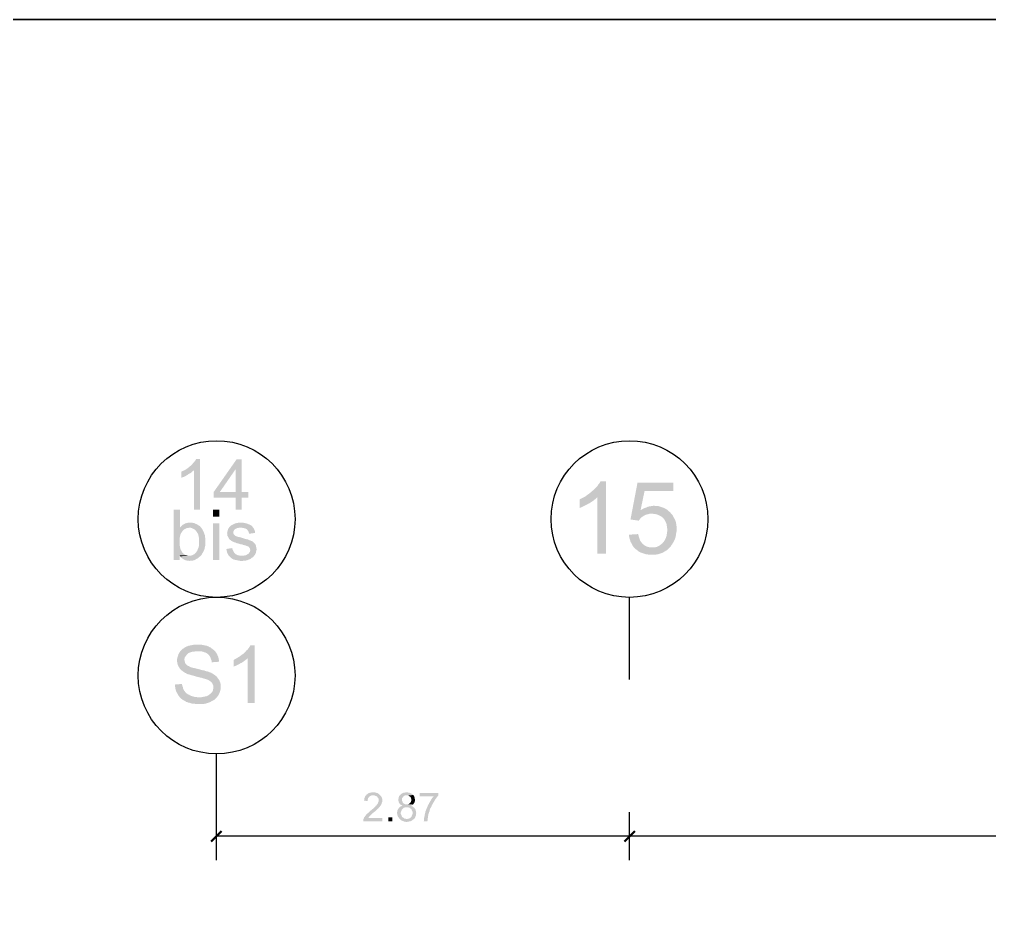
# Model space of a CAD drawing. Header units: millimetres. Extents: x 0.3 to 47.5, y 0.1 to 28.
# Drawn here: x 8.212 to 10.865, y 25.475 to 27.968 of the extents above; entities that cross this region are included whole.
import ezdxf

# ---------------------------------------------------------------- set-up
doc = ezdxf.new("R2010")
doc.units = ezdxf.units.MM
doc.layers.add('PDF _Geometria', color=7, linetype='Continuous')
doc.layers.add('PDF _Riempimenti solidi', color=7, linetype='Continuous')

msp = doc.modelspace()

# ---------------------------------------------------------------- hatches: boundary and pattern name
at = {"layer": 'PDF _Riempimenti solidi', "transparency": 33554559}
for points in [[(8.7058, 26.7649), (8.695, 26.7649), (8.695, 26.7641), (8.6933, 26.7616), (8.6908, 26.7582), (8.6883, 26.7557), (8.6858, 26.7524), (8.6833, 26.7499), (8.68, 26.7466), (8.6775, 26.7449), (8.675, 26.7424), (8.6717, 26.7399), (8.6692, 26.7382), (8.6658, 26.7357), (8.6892, 26.7341), (8.6892, 26.6266), (8.7058, 26.6266)], [(8.82, 26.7641), (8.8058, 26.7641), (8.7433, 26.6749), (8.7433, 26.6599), (8.8033, 26.6599), (8.8033, 26.6266), (8.82, 26.6266), (8.82, 26.6599), (8.8383, 26.6599), (8.8383, 26.6749), (8.76, 26.6749), (8.8033, 26.7374)], [(8.82, 26.7641), (8.8033, 26.7374), (8.8033, 26.6749), (8.76, 26.6749), (8.82, 26.6749)], [(8.6658, 26.7357), (8.6625, 26.7341), (8.6583, 26.7324), (8.655, 26.7307), (8.655, 26.7141), (8.6558, 26.7141), (8.6592, 26.7157), (8.6625, 26.7166), (8.6658, 26.7182), (8.6692, 26.7207), (8.6733, 26.7224), (8.6733, 26.7232), (8.6775, 26.7257), (8.6808, 26.7274), (8.6833, 26.7299), (8.6867, 26.7324), (8.6892, 26.7341)], [(9.8167, 26.7041), (9.8008, 26.7041), (9.8008, 26.7032), (9.7983, 26.6991), (9.795, 26.6949), (9.7925, 26.6907), (9.7842, 26.6824), (9.7792, 26.6782), (9.7767, 26.6757), (9.7683, 26.6691), (9.7633, 26.6657), (9.7592, 26.6624), (9.7925, 26.6607), (9.7925, 26.5066), (9.8167, 26.5066)], [(10, 26.7007), (9.9025, 26.7007), (9.8833, 26.5999), (9.9058, 26.5966), (9.9083, 26.5999), (9.9117, 26.6041), (9.9158, 26.6074), (9.9208, 26.6107), (9.9258, 26.6132), (9.9308, 26.6141), (9.9358, 26.6157), (9.9417, 26.6157), (9.9917, 26.6191), (9.9875, 26.6232), (9.9108, 26.6249), (9.9217, 26.6774), (10, 26.6774)], [(9.7592, 26.6624), (9.7542, 26.6599), (9.7492, 26.6574), (9.7442, 26.6549), (9.7442, 26.6316), (9.745, 26.6316), (9.7492, 26.6332), (9.7642, 26.6407), (9.77, 26.6441), (9.7708, 26.6441), (9.7758, 26.6474), (9.7808, 26.6507), (9.785, 26.6541), (9.7892, 26.6574), (9.7925, 26.6607)], [(8.6508, 26.6266), (8.6342, 26.6266), (8.6342, 26.4891), (8.65, 26.4891), (8.65, 26.5016), (8.6683, 26.5016), (8.665, 26.5032), (8.6625, 26.5049), (8.6592, 26.5074), (8.6567, 26.5107), (8.655, 26.5141), (8.6533, 26.5166), (8.6525, 26.5191), (8.6517, 26.5224), (8.6508, 26.5266), (8.65, 26.5307), (8.65, 26.5482), (8.6508, 26.5516), (8.6517, 26.5557), (8.6525, 26.5591), (8.6542, 26.5624), (8.6558, 26.5649), (8.6575, 26.5674), (8.6608, 26.5707), (8.6633, 26.5732), (8.6667, 26.5749), (8.67, 26.5766), (8.6733, 26.5766), (8.6767, 26.5774), (8.6508, 26.5774)], [(9.9483, 26.6374), (9.9467, 26.6374), (9.9408, 26.6366), (9.9358, 26.6357), (9.9308, 26.6349), (9.9258, 26.6324), (9.9208, 26.6307), (9.9158, 26.6282), (9.9108, 26.6249), (9.9875, 26.6232), (9.9833, 26.6266), (9.9792, 26.6291), (9.9742, 26.6316), (9.9692, 26.6332), (9.9642, 26.6349), (9.9592, 26.6366), (9.9542, 26.6366)], [(9.9917, 26.6191), (9.9417, 26.6157), (9.9433, 26.6157), (9.9492, 26.6149), (9.9542, 26.6141), (9.9592, 26.6124), (9.9642, 26.6099), (9.9683, 26.6074), (9.9725, 26.6041), (9.9742, 26.6016), (9.9775, 26.5974), (9.9792, 26.5932), (9.9817, 26.5882), (9.9825, 26.5832), (9.9833, 26.5774), (9.9842, 26.5716), (9.9842, 26.5707), (9.9825, 26.5591), (9.9817, 26.5541), (9.98, 26.5491), (9.9775, 26.5441), (9.975, 26.5399), (9.9717, 26.5366), (9.9708, 26.5349), (9.9667, 26.5316), (9.9625, 26.5282), (9.9575, 26.5257), (9.9525, 26.5241), (9.9475, 26.5232), (9.9425, 26.5232), (9.99, 26.5232), (9.9942, 26.5274), (9.9942, 26.5282), (9.9975, 26.5324), (10, 26.5366), (10.0025, 26.5416), (10.005, 26.5466), (10.0067, 26.5516), (10.0075, 26.5566), (10.0083, 26.5624), (10.0092, 26.5674), (10.0092, 26.5816), (10.0083, 26.5874), (10.0075, 26.5924), (10.0058, 26.5974), (10.0033, 26.6024), (10.0008, 26.6066), (9.9983, 26.6116), (9.995, 26.6157)], [(8.6783, 26.5907), (8.6725, 26.5907), (8.6692, 26.5899), (8.6658, 26.5891), (8.6592, 26.5857), (8.6567, 26.5832), (8.6542, 26.5807), (8.6508, 26.5774), (8.68, 26.5774), (8.6833, 26.5766), (8.6867, 26.5749), (8.69, 26.5732), (8.6933, 26.5707), (8.6958, 26.5682), (8.6958, 26.5674), (8.6975, 26.5649), (8.6992, 26.5624), (8.7008, 26.5591), (8.7017, 26.5557), (8.7025, 26.5524), (8.7033, 26.5482), (8.7033, 26.5299), (8.7025, 26.5257), (8.7017, 26.5224), (8.7, 26.5191), (8.6992, 26.5157), (8.6975, 26.5132), (8.6958, 26.5107), (8.6925, 26.5074), (8.69, 26.5049), (8.6867, 26.5032), (8.6833, 26.5016), (8.68, 26.5007), (8.6767, 26.5007), (8.6517, 26.4991), (8.6542, 26.4957), (8.6575, 26.4932), (8.66, 26.4916), (8.6667, 26.4882), (8.67, 26.4874), (8.6742, 26.4874), (8.6775, 26.4866), (8.6783, 26.4866), (8.6825, 26.4874), (8.6858, 26.4874), (8.6892, 26.4882), (8.6933, 26.4899), (8.6958, 26.4916), (8.6992, 26.4932), (8.7025, 26.4957), (8.705, 26.4982), (8.7083, 26.5007), (8.7092, 26.5016), (8.7108, 26.5041), (8.7125, 26.5074), (8.7142, 26.5099), (8.7158, 26.5132), (8.7175, 26.5166), (8.7183, 26.5199), (8.7192, 26.5241), (8.72, 26.5274), (8.7208, 26.5316), (8.7208, 26.5457), (8.72, 26.5499), (8.72, 26.5532), (8.7192, 26.5574), (8.7175, 26.5607), (8.7167, 26.5641), (8.715, 26.5674), (8.7117, 26.5741), (8.7092, 26.5774), (8.7083, 26.5782), (8.7058, 26.5816), (8.7025, 26.5832), (8.6992, 26.5857), (8.6958, 26.5874), (8.6933, 26.5882), (8.69, 26.5899), (8.6858, 26.5907), (8.6825, 26.5907)], [(8.8175, 26.5907), (8.81, 26.5907), (8.8058, 26.5899), (8.8025, 26.5891), (8.8017, 26.5891), (8.7983, 26.5874), (8.7917, 26.5841), (8.7908, 26.5832), (8.7858, 26.5782), (8.8183, 26.5774), (8.82, 26.5774), (8.8242, 26.5766), (8.8275, 26.5757), (8.8308, 26.5749), (8.8333, 26.5732), (8.8358, 26.5707), (8.8375, 26.5682), (8.8392, 26.5649), (8.84, 26.5607), (8.8567, 26.5632), (8.8567, 26.5649), (8.8558, 26.5691), (8.8525, 26.5757), (8.8508, 26.5782), (8.85, 26.5791), (8.8483, 26.5816), (8.845, 26.5841), (8.8417, 26.5857), (8.8375, 26.5874), (8.8358, 26.5882), (8.8325, 26.5891), (8.8292, 26.5899), (8.825, 26.5907), (8.8217, 26.5907)], [(8.7858, 26.5782), (8.7833, 26.5749), (8.7825, 26.5732), (8.7817, 26.5699), (8.7808, 26.5666), (8.78, 26.5624), (8.7808, 26.5599), (8.7808, 26.5557), (8.7825, 26.5524), (8.7842, 26.5491), (8.7858, 26.5466), (8.7883, 26.5441), (8.7917, 26.5416), (8.795, 26.5399), (8.7975, 26.5382), (8.8, 26.5374), (8.8033, 26.5366), (8.8067, 26.5349), (8.8108, 26.5341), (8.8158, 26.5324), (8.8208, 26.5316), (8.825, 26.5299), (8.83, 26.5291), (8.8333, 26.5274), (8.8383, 26.5257), (8.8408, 26.5232), (8.8425, 26.5199), (8.8433, 26.5166), (8.8433, 26.5149), (8.8425, 26.5116), (8.84, 26.5082), (8.8375, 26.5057), (8.835, 26.5041), (8.8325, 26.5024), (8.8283, 26.5016), (8.825, 26.5007), (8.82, 26.5007), (8.7858, 26.4999), (8.7908, 26.4949), (8.7917, 26.4941), (8.7942, 26.4924), (8.7967, 26.4907), (8.8033, 26.4891), (8.8117, 26.4874), (8.8158, 26.4866), (8.8233, 26.4866), (8.8267, 26.4874), (8.8308, 26.4874), (8.8342, 26.4882), (8.8383, 26.4899), (8.8417, 26.4907), (8.845, 26.4924), (8.8475, 26.4949), (8.8508, 26.4966), (8.8533, 26.4999), (8.8558, 26.5024), (8.8583, 26.5074), (8.8592, 26.5107), (8.86, 26.5149), (8.8608, 26.5182), (8.86, 26.5224), (8.8592, 26.5266), (8.8583, 26.5299), (8.8567, 26.5332), (8.855, 26.5349), (8.8517, 26.5374), (8.8492, 26.5399), (8.845, 26.5416), (8.8433, 26.5424), (8.8408, 26.5432), (8.8375, 26.5449), (8.8342, 26.5457), (8.83, 26.5466), (8.825, 26.5482), (8.82, 26.5499), (8.8142, 26.5516), (8.81, 26.5524), (8.8075, 26.5532), (8.805, 26.5541), (8.8017, 26.5557), (8.7992, 26.5582), (8.7975, 26.5607), (8.7967, 26.5641), (8.7975, 26.5674), (8.7992, 26.5707), (8.8017, 26.5732), (8.8033, 26.5741), (8.8058, 26.5757), (8.8092, 26.5766), (8.8133, 26.5774), (8.8183, 26.5774)], [(9.9042, 26.5599), (9.8792, 26.5582), (9.8792, 26.5557), (9.88, 26.5499), (9.8817, 26.5449), (9.8833, 26.5391), (9.8858, 26.5349), (9.8883, 26.5299), (9.8908, 26.5257), (9.8942, 26.5216), (9.8983, 26.5182), (9.9017, 26.5157), (9.9058, 26.5124), (9.91, 26.5099), (9.915, 26.5082), (9.92, 26.5066), (9.925, 26.5049), (9.9308, 26.5041), (9.9358, 26.5032), (9.9483, 26.5032), (9.9542, 26.5041), (9.9592, 26.5049), (9.9642, 26.5066), (9.9692, 26.5082), (9.9742, 26.5107), (9.9783, 26.5132), (9.9825, 26.5157), (9.9867, 26.5191), (9.99, 26.5232), (9.9367, 26.5232), (9.9308, 26.5249), (9.9258, 26.5266), (9.9217, 26.5291), (9.9175, 26.5324), (9.915, 26.5349), (9.9117, 26.5391), (9.9092, 26.5432), (9.9075, 26.5482), (9.9058, 26.5541)], [(8.7942, 26.5216), (8.7775, 26.5191), (8.7783, 26.5174), (8.7792, 26.5132), (8.78, 26.5091), (8.7833, 26.5024), (8.7858, 26.4999), (8.82, 26.5007), (8.8158, 26.5007), (8.8117, 26.5016), (8.8083, 26.5024), (8.805, 26.5041), (8.8025, 26.5057), (8.8, 26.5082), (8.7983, 26.5107), (8.795, 26.5174)], [(8.6683, 26.5016), (8.65, 26.5016), (8.6517, 26.4991), (8.6767, 26.5007), (8.6717, 26.5007)], [(8.6992, 26.2574), (8.6908, 26.2574), (8.6867, 26.2566), (8.6817, 26.2557), (8.6775, 26.2549), (8.6742, 26.2541), (8.6658, 26.2507), (8.6625, 26.2482), (8.6583, 26.2457), (8.6558, 26.2432), (8.6525, 26.2399), (8.65, 26.2366), (8.6492, 26.2349), (8.6467, 26.2307), (8.6458, 26.2266), (8.6442, 26.2224), (8.6433, 26.2182), (8.6433, 26.2107), (8.6442, 26.2066), (8.645, 26.2024), (8.6467, 26.1982), (8.6492, 26.1949), (8.6492, 26.1941), (8.6517, 26.1907), (8.655, 26.1874), (8.6583, 26.1849), (8.6617, 26.1824), (8.6658, 26.1799), (8.6667, 26.1799), (8.6692, 26.1782), (8.6725, 26.1766), (8.6767, 26.1757), (8.6808, 26.1741), (8.685, 26.1732), (8.6908, 26.1716), (8.6958, 26.1699), (8.7, 26.1691), (8.7058, 26.1674), (8.7108, 26.1666), (8.715, 26.1649), (8.7192, 26.1641), (8.7217, 26.1632), (8.7242, 26.1624), (8.7283, 26.1607), (8.7325, 26.1582), (8.7358, 26.1557), (8.7383, 26.1532), (8.7392, 26.1524), (8.7408, 26.1482), (8.7425, 26.1449), (8.7425, 26.1391), (8.7417, 26.1349), (8.7408, 26.1307), (8.7383, 26.1266), (8.7358, 26.1241), (8.7325, 26.1216), (8.7292, 26.1191), (8.725, 26.1166), (8.7208, 26.1157), (8.7167, 26.1149), (8.7125, 26.1141), (8.7083, 26.1132), (8.6508, 26.1132), (8.6542, 26.1099), (8.6575, 26.1074), (8.6608, 26.1049), (8.665, 26.1032), (8.6683, 26.1007), (8.67, 26.1007), (8.6733, 26.0991), (8.6775, 26.0982), (8.6817, 26.0966), (8.6858, 26.0957), (8.69, 26.0957), (8.695, 26.0949), (8.7142, 26.0949), (8.7192, 26.0957), (8.7233, 26.0966), (8.7275, 26.0982), (8.7308, 26.0991), (8.735, 26.1007), (8.7358, 26.1016), (8.74, 26.1041), (8.7442, 26.1057), (8.7475, 26.1091), (8.75, 26.1116), (8.7533, 26.1149), (8.7558, 26.1182), (8.7592, 26.1249), (8.7608, 26.1291), (8.7617, 26.1332), (8.7625, 26.1374), (8.7625, 26.1482), (8.7617, 26.1524), (8.76, 26.1566), (8.7583, 26.1607), (8.7558, 26.1641), (8.7508, 26.1707), (8.7475, 26.1732), (8.7442, 26.1757), (8.74, 26.1782), (8.7358, 26.1807), (8.735, 26.1807), (8.7325, 26.1816), (8.7292, 26.1832), (8.7258, 26.1841), (8.7217, 26.1849), (8.7175, 26.1866), (8.7125, 26.1874), (8.7067, 26.1891), (8.7008, 26.1907), (8.6967, 26.1916), (8.6908, 26.1932), (8.6858, 26.1941), (8.6808, 26.1957), (8.6775, 26.1974), (8.6742, 26.1991), (8.6717, 26.1999), (8.67, 26.2016), (8.6675, 26.2041), (8.665, 26.2074), (8.6642, 26.2116), (8.6633, 26.2157), (8.6633, 26.2182), (8.6642, 26.2224), (8.6667, 26.2257), (8.6692, 26.2291), (8.6725, 26.2324), (8.6742, 26.2341), (8.6775, 26.2357), (8.6808, 26.2366), (8.685, 26.2382), (8.6892, 26.2382), (8.6942, 26.2391), (8.7475, 26.2391), (8.7442, 26.2424), (8.7408, 26.2449), (8.7375, 26.2474), (8.7342, 26.2499), (8.73, 26.2516), (8.7292, 26.2524), (8.725, 26.2541), (8.7208, 26.2549), (8.7167, 26.2557), (8.7125, 26.2566), (8.7083, 26.2574), (8.7033, 26.2574)], [(8.8558, 26.2557), (8.8433, 26.2557), (8.8433, 26.2549), (8.8417, 26.2516), (8.8392, 26.2482), (8.8367, 26.2449), (8.8333, 26.2416), (8.83, 26.2382), (8.8267, 26.2341), (8.8242, 26.2324), (8.8175, 26.2274), (8.8142, 26.2249), (8.81, 26.2224), (8.8367, 26.2207), (8.8367, 26.0974), (8.8558, 26.0974)], [(8.7475, 26.2391), (8.7, 26.2391), (8.7083, 26.2391), (8.7133, 26.2382), (8.7175, 26.2366), (8.7208, 26.2357), (8.7242, 26.2341), (8.7275, 26.2316), (8.73, 26.2291), (8.7325, 26.2257), (8.7342, 26.2224), (8.7358, 26.2182), (8.7375, 26.2141), (8.7383, 26.2091), (8.7583, 26.2107), (8.7575, 26.2157), (8.7567, 26.2199), (8.7558, 26.2241), (8.7542, 26.2274), (8.7525, 26.2316), (8.75, 26.2357)], [(8.81, 26.2224), (8.8058, 26.2199), (8.8025, 26.2182), (8.7983, 26.2157), (8.7983, 26.1974), (8.8025, 26.1991), (8.8058, 26.2007), (8.81, 26.2024), (8.8142, 26.2049), (8.8183, 26.2074), (8.8192, 26.2074), (8.8233, 26.2099), (8.8275, 26.2132), (8.8342, 26.2182), (8.8367, 26.2207)], [(8.6567, 26.1499), (8.6375, 26.1482), (8.6375, 26.1441), (8.6383, 26.1391), (8.6392, 26.1349), (8.64, 26.1316), (8.6417, 26.1274), (8.6442, 26.1232), (8.6458, 26.1199), (8.6508, 26.1132), (8.7033, 26.1132), (8.7, 26.1132), (8.6958, 26.1141), (8.6917, 26.1141), (8.6875, 26.1157), (8.6833, 26.1166), (8.6792, 26.1182), (8.6767, 26.1199), (8.6725, 26.1216), (8.6692, 26.1241), (8.6658, 26.1274), (8.6633, 26.1307), (8.6617, 26.1332), (8.66, 26.1366), (8.6592, 26.1407), (8.6575, 26.1449)], [(9.1992, 25.8449), (9.18, 25.8449), (9.1833, 25.8449), (9.1867, 25.8432), (9.1892, 25.8424), (9.19, 25.8416), (9.1908, 25.8407), (9.1917, 25.8391), (9.1933, 25.8374), (9.1942, 25.8357), (9.1942, 25.8282), (9.1933, 25.8257), (9.1925, 25.8241), (9.1917, 25.8216), (9.19, 25.8199), (9.1892, 25.8191), (9.1883, 25.8174), (9.1867, 25.8166), (9.1858, 25.8149), (9.1842, 25.8132), (9.1825, 25.8116), (9.1808, 25.8099), (9.1792, 25.8082), (9.1767, 25.8066), (9.175, 25.8049), (9.1725, 25.8032), (9.1708, 25.8016), (9.1692, 25.7999), (9.1675, 25.7982), (9.1658, 25.7966), (9.1642, 25.7957), (9.1608, 25.7924), (9.16, 25.7916), (9.1592, 25.7899), (9.1575, 25.7882), (9.1567, 25.7866), (9.155, 25.7849), (9.1542, 25.7824), (9.1533, 25.7807), (9.1525, 25.7782), (9.1525, 25.7741), (9.2042, 25.7741), (9.2042, 25.7832), (9.1658, 25.7832), (9.1675, 25.7849), (9.1683, 25.7866), (9.17, 25.7882), (9.1717, 25.7899), (9.1733, 25.7916), (9.175, 25.7932), (9.1767, 25.7949), (9.1783, 25.7966), (9.1808, 25.7982), (9.1817, 25.7991), (9.1842, 25.8007), (9.1858, 25.8024), (9.1925, 25.8091), (9.1942, 25.8099), (9.195, 25.8116), (9.1958, 25.8124), (9.1967, 25.8132), (9.1983, 25.8149), (9.1992, 25.8166), (9.2008, 25.8182), (9.2017, 25.8199), (9.2025, 25.8216), (9.2025, 25.8224), (9.2033, 25.8249), (9.2042, 25.8266), (9.2042, 25.8357), (9.2033, 25.8382), (9.2025, 25.8399), (9.2017, 25.8416), (9.2008, 25.8432)], [(9.18, 25.8532), (9.175, 25.8532), (9.1733, 25.8524), (9.1708, 25.8524), (9.1692, 25.8516), (9.1667, 25.8507), (9.165, 25.8499), (9.1633, 25.8482), (9.1617, 25.8474), (9.1608, 25.8457), (9.1592, 25.8449), (9.1583, 25.8432), (9.1575, 25.8416), (9.1567, 25.8391), (9.1558, 25.8374), (9.155, 25.8349), (9.155, 25.8324), (9.1542, 25.8307), (9.1642, 25.8291), (9.1642, 25.8316), (9.165, 25.8341), (9.165, 25.8357), (9.1658, 25.8374), (9.1675, 25.8391), (9.1683, 25.8407), (9.1692, 25.8416), (9.1717, 25.8432), (9.1733, 25.8441), (9.175, 25.8449), (9.1992, 25.8449), (9.1975, 25.8466), (9.1958, 25.8482), (9.1942, 25.8491), (9.1925, 25.8507), (9.1908, 25.8516), (9.1892, 25.8516), (9.1867, 25.8524), (9.185, 25.8532), (9.1825, 25.8532)], [(9.2708, 25.8532), (9.2683, 25.8532), (9.2658, 25.8524), (9.2633, 25.8524), (9.2617, 25.8516), (9.26, 25.8507), (9.2575, 25.8499), (9.2558, 25.8482), (9.255, 25.8474), (9.2542, 25.8466), (9.2525, 25.8449), (9.2508, 25.8432), (9.25, 25.8416), (9.2492, 25.8391), (9.2492, 25.8374), (9.2483, 25.8349), (9.2483, 25.8307), (9.2492, 25.8291), (9.2492, 25.8266), (9.25, 25.8249), (9.2517, 25.8232), (9.2525, 25.8216), (9.2542, 25.8199), (9.2558, 25.8191), (9.2583, 25.8174), (9.26, 25.8166), (9.2575, 25.8157), (9.2558, 25.8149), (9.2533, 25.8141), (9.2517, 25.8124), (9.2508, 25.8116), (9.2492, 25.8099), (9.2492, 25.8091), (9.2475, 25.8074), (9.2467, 25.8057), (9.2458, 25.8032), (9.2458, 25.8016), (9.245, 25.7991), (9.245, 25.7949), (9.2458, 25.7924), (9.2458, 25.7907), (9.2467, 25.7882), (9.2475, 25.7866), (9.2483, 25.7849), (9.25, 25.7832), (9.2508, 25.7816), (9.2525, 25.7799), (9.2717, 25.7807), (9.2692, 25.7807), (9.2667, 25.7816), (9.265, 25.7816), (9.2633, 25.7832), (9.2617, 25.7841), (9.26, 25.7849), (9.2583, 25.7866), (9.2575, 25.7891), (9.2567, 25.7907), (9.2558, 25.7924), (9.255, 25.7949), (9.255, 25.7982), (9.2558, 25.8007), (9.2567, 25.8024), (9.2575, 25.8049), (9.2583, 25.8066), (9.26, 25.8082), (9.2608, 25.8091), (9.2625, 25.8107), (9.265, 25.8116), (9.2667, 25.8124), (9.29, 25.8124), (9.2883, 25.8141), (9.2867, 25.8149), (9.2842, 25.8157), (9.2825, 25.8166), (9.285, 25.8174), (9.2867, 25.8191), (9.2883, 25.8199), (9.2717, 25.8207), (9.2675, 25.8207), (9.265, 25.8216), (9.2633, 25.8224), (9.2617, 25.8241), (9.2608, 25.8249), (9.26, 25.8266), (9.2592, 25.8291), (9.2583, 25.8307), (9.2583, 25.8366), (9.2592, 25.8382), (9.2608, 25.8399), (9.2617, 25.8416), (9.2633, 25.8424), (9.265, 25.8441), (9.2667, 25.8449), (9.2708, 25.8449), (9.2892, 25.8457), (9.2875, 25.8474), (9.2867, 25.8474), (9.2858, 25.8491), (9.2833, 25.8499), (9.2817, 25.8507), (9.2783, 25.8524), (9.2758, 25.8524), (9.2733, 25.8532)], [(9.2892, 25.8457), (9.2708, 25.8449), (9.275, 25.8449), (9.2767, 25.8441), (9.2783, 25.8432), (9.28, 25.8416), (9.2817, 25.8407), (9.2825, 25.8391), (9.2833, 25.8366), (9.2842, 25.8349), (9.2842, 25.8316), (9.2833, 25.8291), (9.2833, 25.8274), (9.2817, 25.8257), (9.2808, 25.8241), (9.2792, 25.8232), (9.2775, 25.8216), (9.2758, 25.8207), (9.2717, 25.8207), (9.2883, 25.8199), (9.29, 25.8216), (9.2908, 25.8232), (9.2917, 25.8241), (9.2925, 25.8257), (9.2933, 25.8282), (9.2942, 25.8299), (9.2942, 25.8341), (9.2933, 25.8357), (9.2933, 25.8382), (9.2925, 25.8399), (9.2917, 25.8424), (9.2908, 25.8441)], [(9.3575, 25.8516), (9.3067, 25.8516), (9.3067, 25.8424), (9.3458, 25.8424), (9.345, 25.8424), (9.3442, 25.8407), (9.3408, 25.8374), (9.34, 25.8357), (9.3383, 25.8341), (9.3375, 25.8316), (9.3367, 25.8299), (9.335, 25.8282), (9.3342, 25.8257), (9.3325, 25.8241), (9.3317, 25.8216), (9.3308, 25.8207), (9.33, 25.8191), (9.3292, 25.8174), (9.3283, 25.8149), (9.3275, 25.8132), (9.3267, 25.8107), (9.3258, 25.8091), (9.325, 25.8066), (9.3242, 25.8049), (9.3233, 25.8024), (9.3225, 25.8007), (9.3225, 25.7982), (9.3217, 25.7966), (9.3217, 25.7957), (9.3208, 25.7932), (9.32, 25.7907), (9.32, 25.7882), (9.3192, 25.7857), (9.3192, 25.7841), (9.3183, 25.7816), (9.3183, 25.7757), (9.3175, 25.7741), (9.3275, 25.7741), (9.3283, 25.7766), (9.3283, 25.7807), (9.3292, 25.7832), (9.3292, 25.7874), (9.33, 25.7899), (9.3308, 25.7916), (9.3308, 25.7941), (9.3317, 25.7957), (9.3317, 25.7966), (9.3325, 25.7991), (9.3333, 25.8007), (9.3342, 25.8032), (9.3342, 25.8049), (9.335, 25.8074), (9.3358, 25.8091), (9.3367, 25.8107), (9.3383, 25.8132), (9.3392, 25.8149), (9.34, 25.8174), (9.3408, 25.8191), (9.3417, 25.8207), (9.3433, 25.8232), (9.3442, 25.8249), (9.345, 25.8266), (9.3467, 25.8291), (9.3475, 25.8307), (9.3492, 25.8332), (9.35, 25.8349), (9.3517, 25.8366), (9.3525, 25.8382), (9.3542, 25.8399), (9.355, 25.8416), (9.3567, 25.8432), (9.3575, 25.8441)], [(9.29, 25.8124), (9.2708, 25.8124), (9.275, 25.8124), (9.2775, 25.8116), (9.2792, 25.8107), (9.2808, 25.8091), (9.2825, 25.8082), (9.2842, 25.8066), (9.285, 25.8049), (9.2858, 25.8032), (9.2867, 25.8007), (9.2875, 25.7991), (9.2875, 25.7949), (9.2867, 25.7924), (9.2858, 25.7907), (9.285, 25.7882), (9.2842, 25.7866), (9.2825, 25.7849), (9.2817, 25.7841), (9.28, 25.7824), (9.2775, 25.7816), (9.2758, 25.7816), (9.2733, 25.7807), (9.2717, 25.7807), (9.2525, 25.7799), (9.2533, 25.7791), (9.255, 25.7774), (9.2567, 25.7766), (9.2583, 25.7757), (9.26, 25.7749), (9.2625, 25.7741), (9.2642, 25.7732), (9.2667, 25.7732), (9.2692, 25.7724), (9.2725, 25.7724), (9.275, 25.7732), (9.2775, 25.7732), (9.2792, 25.7741), (9.2817, 25.7741), (9.285, 25.7757), (9.2867, 25.7774), (9.2883, 25.7782), (9.29, 25.7799), (9.2917, 25.7807), (9.2925, 25.7824), (9.2942, 25.7841), (9.295, 25.7866), (9.2958, 25.7882), (9.2967, 25.7899), (9.2967, 25.7941), (9.2975, 25.7966), (9.2967, 25.7991), (9.2967, 25.8016), (9.2958, 25.8032), (9.2958, 25.8057), (9.2942, 25.8074), (9.2933, 25.8091), (9.2933, 25.8099), (9.2917, 25.8116)]]:
    msp.add_hatch(color=256, dxfattribs=at).paths.add_polyline_path(points)

# ---------------------------------------------------------------- linework, layer by layer
at = {"layer": 'PDF _Geometria', "lineweight": 25}
for points in [[(0.2517, 27.9682), (0.2517, 14.4324), (47.4858, 14.4324), (47.4858, 27.9682)], [(0.2517, 27.9682), (47.4858, 27.9682), (47.485, 0.1366), (0.2517, 0.1157)]]:
    msp.add_lwpolyline(points, close=True, dxfattribs=at)
for points in [[(9.8808, 26.1624), (9.8808, 26.3866)], [(18.5933, 25.9582), (18.5933, 25.7332), (10.0133, 25.7332), (9.8808, 25.7332), (8.8833, 25.7332), (8.7508, 25.7332), (8.7508, 25.9582)], [(8.7508, 25.6674), (8.7508, 25.7991)], [(9.8808, 25.6674), (9.8808, 25.7991)]]:
    msp.add_lwpolyline(points, dxfattribs=at)
at = {"layer": 'PDF _Geometria', "lineweight": 50}
for points in [[(8.7367, 25.7191), (8.765, 25.7474)], [(9.8667, 25.7191), (9.895, 25.7474)]]:
    msp.add_lwpolyline(points, dxfattribs=at)
at = {"layer": 'PDF _Geometria', "lineweight": 25}
for centre in [(8.7514, 26.6011), (9.8806, 26.6011), (8.7514, 26.1728)]:
    msp.add_circle(centre, 0.2144, dxfattribs=at)
at = {"layer": 'PDF _Riempimenti solidi', "lineweight": 25, "transparency": 33554559}
for points in [[(8.7592, 26.6074), (8.7592, 26.6266), (8.7417, 26.6074), (8.7417, 26.6266)], [(8.7592, 26.4891), (8.7592, 26.5891), (8.7417, 26.4891), (8.7417, 26.5891)], [(9.2317, 25.7741), (9.2317, 25.7849), (9.2208, 25.7741), (9.2208, 25.7849)]]:
    msp.add_solid(points, dxfattribs=at)

doc.saveas('drawing.dxf')
